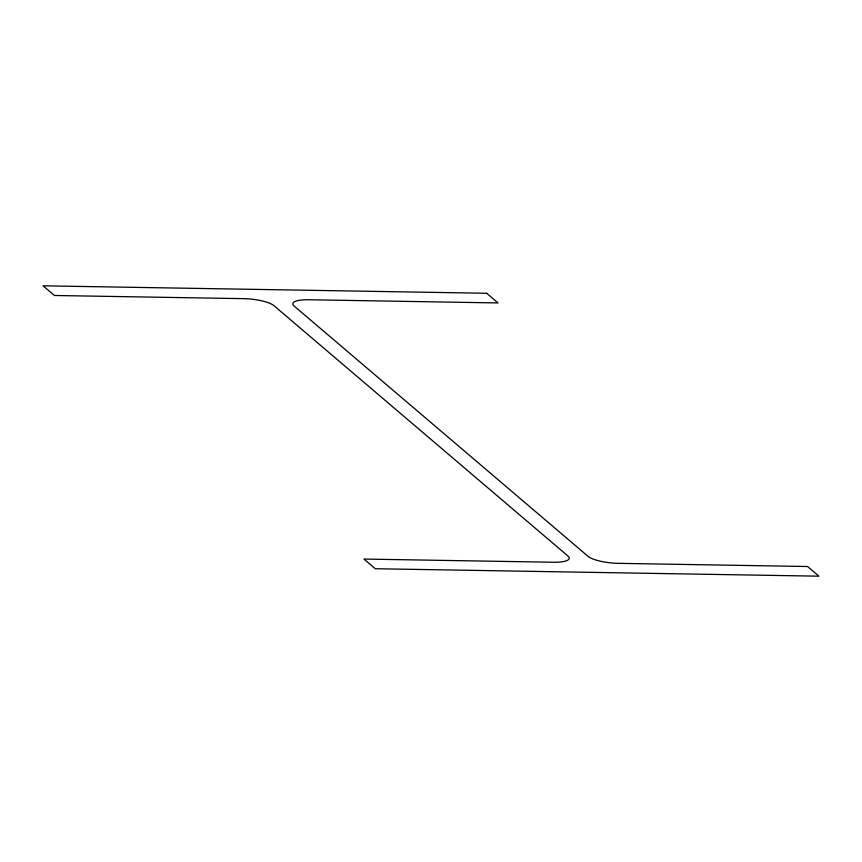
<?xml version="1.0" encoding="UTF-8"?>
<svg xmlns="http://www.w3.org/2000/svg" width="862" height="862" viewBox="0 0 862 862"><rect width="100%" height="100%" fill="white"/><g stroke="black" fill="none" stroke-linecap="round" stroke-linejoin="round"><path stroke-width="1.29" d="M486.685 293.274L43.1 285.818L54.446 295.483L243.903 298.661A23.727 6.099 6.6 0 1 273.954 305.676L567.896 555.99A23.727 6.099 6.6 0 1 553.436 562.25L363.969 559.061L375.315 568.726L818.9 576.182L807.554 566.517L618.097 563.339A23.727 6.099 6.6 0 1 588.046 556.324L294.104 306.01A23.727 6.099 6.6 0 1 308.564 299.75L498.031 302.939L486.685 293.274"/></g></svg>
